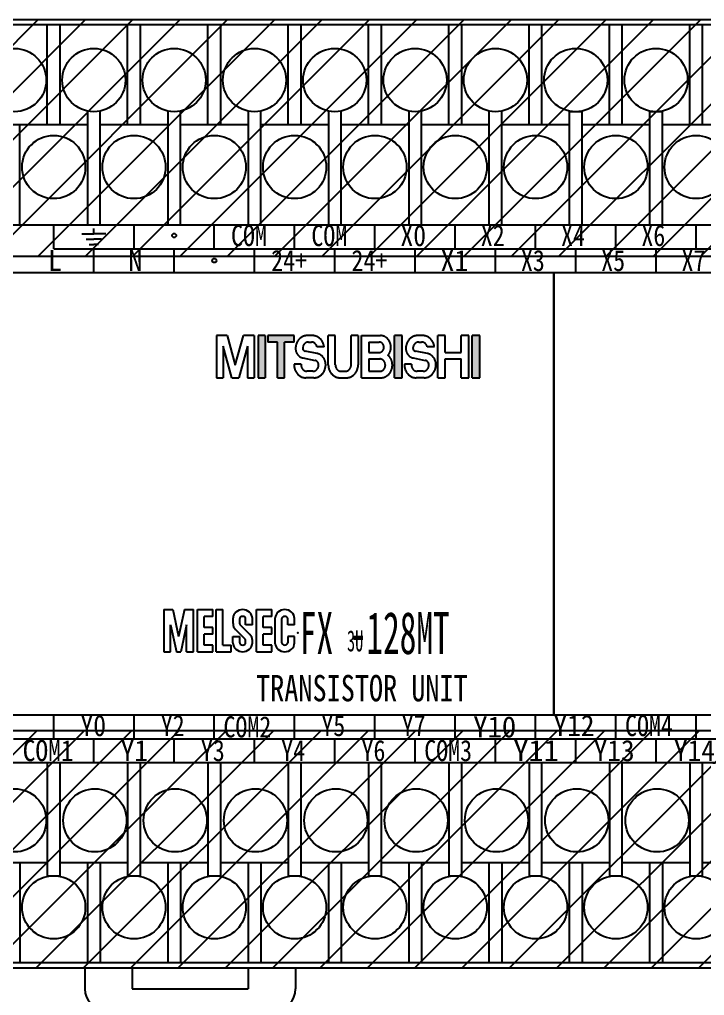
# Model space of a CAD drawing. Extents: x -21176 to 41123, y 80777 to 162275.
# Drawn here: x 40457.8 to 40509.8, y 81588.9 to 81663 of the extents above; entities that cross this region are included whole.
import ezdxf

# ---------------------------------------------------------------- set-up
doc = ezdxf.new("R2010")
doc.units = 0
doc.header["$MEASUREMENT"] = 0

# ---------------------------------------------------------------- blocks, each defined once
blk = doc.blocks.new('FX3U-128MT')
at = {"color": 7, "linetype": 'Continuous'}
for p, q in [((26.8, 21.147), (41.653, 36)), ((26.8, 24.739), (38.061, 36)), ((26.8, 28.331), (34.469, 36)), ((27.245, 18), (45.245, 36)), ((28.4, 36), (278.4, 36)), ((30, 36), (278.4, 36)), ((135.572, 35.602), (30.188, 35.602)), ((30.837, 18), (48.837, 36)), ((34.429, 18), (52.429, 36)), ((35.148, 28), (35.148, 35.6)), ((36.124, 28), (36.124, 35.6)), ((38.021, 18), (56.021, 36)), ((41.244, 28), (41.244, 35.6)), ((41.614, 18), (59.614, 36)), ((42.22, 28), (42.22, 35.6)), ((45.206, 18), (63.206, 36)), ((47.34, 28), (47.34, 35.6)), ((48.316, 28), (48.316, 35.6)), ((48.798, 18), (66.798, 36)), ((52.39, 18), (70.39, 36)), ((53.436, 28), (53.436, 35.6)), ((54.412, 28), (54.412, 35.6)), ((55.982, 18), (73.982, 36)), ((59.532, 28), (59.532, 35.6)), ((59.574, 18), (77.574, 36)), ((60.508, 28), (60.508, 35.6)), ((63.166, 18), (81.166, 36)), ((65.628, 28), (65.628, 35.6)), ((66.604, 28), (66.604, 35.6)), ((66.758, 18), (84.758, 36)), ((70.35, 18), (88.35, 36)), ((71.724, 28), (71.724, 35.6)), ((72.7, 28), (72.7, 35.6)), ((73.942, 18), (91.942, 36)), ((77.535, 18), (95.535, 36)), ((77.82, 28), (77.82, 35.6)), ((78.796, 28), (78.796, 35.6)), ((81.127, 18), (99.127, 36)), ((83.916, 28), (83.916, 35.6)), ((84.719, 18), (102.719, 36)), ((84.892, 28), (84.892, 35.6)), ((38.196, 29), (38.196, 20.4)), ((39.172, 20.4), (39.172, 29)), ((44.292, 29), (44.292, 20.4)), ((45.268, 20.4), (45.268, 29)), ((50.388, 29), (50.388, 20.4)), ((51.364, 20.4), (51.364, 29)), ((56.484, 29), (56.484, 20.4)), ((57.46, 20.4), (57.46, 29)), ((62.58, 29), (62.58, 20.4)), ((63.556, 20.4), (63.556, 29)), ((68.676, 29), (68.676, 20.4)), ((69.652, 20.4), (69.652, 29)), ((75.748, 29), (74.772, 29)), ((74.772, 29), (74.772, 20.4)), ((75.748, 20.4), (75.748, 29)), ((81.844, 29), (80.868, 29)), ((80.868, 29), (80.868, 20.4)), ((81.844, 20.4), (81.844, 29)), ((38.196, 28), (30.188, 28)), ((33.076, 20.4), (33.076, 28)), ((38.196, 28), (33.076, 28)), ((44.292, 28), (39.172, 28)), ((50.388, 28), (45.268, 28)), ((56.484, 28), (51.364, 28)), ((62.58, 28), (57.46, 28)), ((68.676, 28), (63.556, 28)), ((74.772, 28), (69.652, 28)), ((80.868, 28), (75.748, 28)), ((86.964, 28), (81.844, 28)), ((30, 20.4), (272, 20.4)), ((30.188, 20.402), (135.572, 20.402)), ((35.636, 18.602), (35.636, 20.402)), ((38.684, 19.732), (38.684, 20.132)), ((41.732, 18.602), (41.732, 20.402)), ((47.828, 18.602), (47.828, 20.402)), ((53.924, 18.602), (53.924, 20.402)), ((60.02, 18.602), (60.02, 20.402)), ((66.116, 18.602), (66.116, 20.402)), ((72.212, 18.602), (72.212, 20.402)), ((78.308, 18.602), (78.308, 20.402)), ((84.404, 18.602), (84.404, 20.402)), ((37.773, 19.732), (38.684, 19.732)), ((38.107, 19.332), (38.684, 19.332)), ((39.595, 19.732), (38.684, 19.732)), ((39.261, 19.332), (38.684, 19.332)), ((35.636, 18.602), (41.732, 18.602)), ((38.341, 18.932), (38.684, 18.932)), ((39.027, 18.932), (38.684, 18.932)), ((38.684, 16.802), (38.684, 18.602)), ((41.732, 18.602), (44.78, 18.602)), ((44.78, 18.602), (133.172, 18.602)), ((44.78, 16.802), (44.78, 18.602)), ((50.876, 16.802), (50.876, 18.602)), ((56.972, 16.802), (56.972, 18.602)), ((63.068, 16.802), (63.068, 18.602)), ((69.164, 16.802), (69.164, 18.602)), ((75.26, 16.802), (75.26, 18.602)), ((81.356, 16.802), (81.356, 18.602)), ((280, 18), (26.8, 18)), ((26.4, 16.8), (73.6, 16.8)), ((32.588, 16.802), (130.124, 16.802)), ((73.6, 16.8), (73.6, -16.8)), ((73.6, 16.8), (133.499, 16.8)), ((73.6, -16.8), (73.6, 16.8)), ((48, 12.007), (48, 8.8)), ((48.799, 12.007), (48, 12.007)), ((48, 12), (48, 8.8)), ((48.799, 12.007), (49.421, 9.762)), ((49.421, 9.762), (50.043, 12.007)), ((50.842, 12.007), (50.042, 12.007)), ((50.842, 12.007), (50.842, 8.8)), ((51.153, 12.007), (51.153, 8.8)), ((51.685, 12.007), (51.153, 12.007)), ((51.685, 12.007), (51.685, 8.8)), ((51.885, 12.007), (51.885, 11.513)), ((53.883, 12.007), (51.885, 12.007)), ((53.883, 11.513), (53.883, 12.007)), ((55.282, 12.007), (54.882, 12.007)), ((56.481, 9.787), (56.481, 12.007)), ((57.013, 12.007), (56.481, 12.007)), ((57.013, 9.787), (57.013, 12.007)), ((58.212, 9.787), (58.212, 12.007)), ((58.745, 12.007), (58.212, 12.007)), ((58.745, 12.007), (58.745, 9.787)), ((59.011, 12.007), (60.432, 12.007)), ((59.011, 8.8), (59.011, 12.007)), ((62.075, 12.007), (61.498, 12.007)), ((61.498, 8.8), (61.498, 12.007)), ((62.075, 8.8), (62.075, 12.007)), ((63.651, 12.007), (63.252, 12.007)), ((64.784, 8.8), (64.784, 12.007)), ((65.361, 12.007), (64.784, 12.007)), ((65.361, 10.724), (65.361, 12.007)), ((66.56, 10.724), (66.56, 12.007)), ((67.137, 12.007), (66.56, 12.007)), ((67.137, 8.8), (67.137, 12.007)), ((67.98, 12.007), (67.403, 12.007)), ((67.403, 8.8), (67.403, 12.007)), ((67.98, 8.8), (67.98, 12.007)), ((48.488, 11.205), (48.488, 8.8)), ((49.154, 8.8), (48.488, 11.205)), ((50.353, 11.205), (49.687, 8.8)), ((50.353, 11.205), (50.353, 8.8)), ((52.618, 11.513), (51.885, 11.513)), ((52.618, 8.8), (52.618, 11.513)), ((53.151, 8.8), (53.151, 11.513)), ((53.883, 11.513), (53.151, 11.513)), ((54.978, 11.513), (55.193, 11.513)), ((56.163, 11.143), (55.623, 11.143)), ((59.544, 11.513), (60.344, 11.513)), ((59.544, 11.513), (59.544, 10.724)), ((63.347, 11.513), (63.563, 11.513)), ((64.532, 11.143), (63.992, 11.143)), ((55.639, 10.644), (54.717, 10.824)), ((59.544, 10.724), (60.344, 10.724)), ((64.008, 10.644), (63.087, 10.824)), ((65.361, 10.724), (66.56, 10.724)), ((53.883, 9.836), (53.883, 9.787)), ((54.418, 9.836), (53.883, 9.836)), ((54.544, 10.307), (55.473, 10.125)), ((56.281, 9.794), (56.281, 9.787)), ((59.544, 10.231), (59.544, 9.293)), ((59.544, 10.231), (60.388, 10.231)), ((62.788, 9.836), (62.253, 9.836)), ((62.253, 9.836), (62.253, 9.787)), ((62.914, 10.307), (63.842, 10.125)), ((64.65, 9.794), (64.65, 9.787)), ((65.361, 8.8), (65.361, 10.231)), ((65.361, 10.231), (66.56, 10.231)), ((66.56, 8.8), (66.56, 10.231)), ((55.304, 9.293), (54.86, 9.293)), ((57.457, 9.293), (57.768, 9.293)), ((59.544, 9.293), (60.388, 9.293)), ((63.674, 9.293), (63.23, 9.293)), ((48, 8.8), (48.46, 8.8)), ((48, 8.8), (48.488, 8.8)), ((49.154, 8.8), (49.687, 8.8)), ((50.353, 8.8), (50.842, 8.8)), ((51.153, 8.8), (51.685, 8.8)), ((52.618, 8.8), (53.151, 8.8)), ((55.393, 8.8), (54.771, 8.8)), ((57.369, 8.8), (57.857, 8.8)), ((59.011, 8.8), (60.477, 8.8)), ((61.498, 8.8), (62.075, 8.8)), ((63.762, 8.8), (63.141, 8.8)), ((64.784, 8.8), (65.361, 8.8)), ((66.56, 8.8), (67.137, 8.8)), ((67.403, 8.8), (67.98, 8.8)), ((44, -8.8), (44, -12)), ((44, -8.802), (44.672, -8.802)), ((44.672, -8.802), (45.119, -10.849)), ((45.567, -8.802), (45.119, -10.849)), ((45.567, -8.802), (46.238, -8.802)), ((46.238, -12), (46.238, -8.802)), ((46.558, -12), (46.558, -8.802)), ((46.558, -8.802), (47.709, -8.802)), ((47.709, -9.314), (47.709, -8.802)), ((47.965, -12), (47.965, -8.802)), ((47.965, -8.802), (48.477, -8.802)), ((48.477, -11.488), (48.477, -8.802)), ((51.035, -12), (51.035, -8.802)), ((51.035, -8.802), (52.186, -8.802)), ((52.186, -9.314), (52.186, -8.802)), ((47.07, -10.145), (47.07, -9.314)), ((47.709, -9.314), (47.07, -9.314)), ((49.247, -9.861), (49.247, -9.413)), ((49.756, -9.869), (49.756, -9.478)), ((50.203, -9.954), (50.203, -9.478)), ((50.715, -9.954), (50.715, -9.478)), ((51.546, -10.145), (51.546, -9.314)), ((52.186, -9.314), (51.546, -9.314)), ((52.445, -11.389), (52.445, -9.413)), ((52.953, -11.324), (52.953, -9.478)), ((53.401, -9.954), (53.401, -9.478)), ((53.913, -9.954), (53.913, -9.478)), ((44.512, -9.954), (44.959, -12)), ((44.512, -12), (44.512, -9.954)), ((45.727, -9.954), (45.279, -12)), ((45.727, -12), (45.727, -9.954)), ((47.709, -10.145), (47.07, -10.145)), ((47.709, -10.657), (47.709, -10.145)), ((50.166, -11.044), (49.435, -10.313)), ((49.793, -9.959), (50.528, -10.694)), ((50.715, -9.954), (50.203, -9.954)), ((52.186, -10.145), (51.546, -10.145)), ((52.186, -10.657), (52.186, -10.145)), ((53.913, -9.954), (53.401, -9.954)), ((53.913, -9.954), (53.401, -9.954)), ((47.07, -11.488), (47.07, -10.657)), ((47.709, -10.657), (47.07, -10.657)), ((49.244, -11.324), (49.244, -10.849)), ((49.244, -10.849), (49.756, -10.849)), ((49.756, -11.324), (49.756, -10.849)), ((51.546, -11.488), (51.546, -10.657)), ((52.186, -10.657), (51.546, -10.657)), ((53.401, -10.849), (53.401, -11.324)), ((53.913, -10.849), (53.401, -10.849)), ((53.913, -11.324), (53.913, -10.849)), ((47.709, -11.488), (47.07, -11.488)), ((47.709, -12), (47.709, -11.488)), ((48.477, -11.488), (49.116, -11.488)), ((49.116, -12), (49.116, -11.488)), ((50.203, -11.324), (50.203, -11.135)), ((50.715, -11.324), (50.715, -11.146)), ((52.186, -11.488), (51.546, -11.488)), ((52.186, -12), (52.186, -11.488)), ((44, -12), (44.512, -12)), ((44.959, -12), (45.279, -12)), ((45.727, -12), (46.238, -12)), ((46.558, -12), (47.709, -12)), ((47.965, -12), (49.116, -12)), ((51.035, -12), (52.186, -12)), ((26.4, -16.8), (73.6, -16.8)), ((35.636, -18.6), (35.636, -16.8)), ((35.636, -16.8), (163.652, -16.8)), ((41.732, -18.6), (41.732, -16.8)), ((47.828, -18.6), (47.828, -16.8)), ((53.924, -18.6), (53.924, -16.8)), ((60.02, -18.6), (60.02, -16.8)), ((66.116, -18.6), (66.116, -16.8)), ((72.212, -18.6), (72.212, -16.8)), ((73.6, -16.8), (163.979, -16.8)), ((78.308, -18.6), (78.308, -16.8)), ((84.404, -18.6), (84.404, -16.8)), ((280, -18), (26.8, -18)), ((26.8, -32.735), (41.535, -18)), ((26.8, -29.143), (37.943, -18)), ((26.8, -25.55), (34.35, -18)), ((27.444, -35.683), (45.127, -18)), ((30.719, -36), (48.719, -18)), ((34.311, -36), (52.311, -18)), ((37.903, -36), (55.903, -18)), ((41.495, -36), (59.495, -18)), ((45.087, -36), (63.087, -18)), ((48.679, -36), (66.679, -18)), ((52.271, -36), (70.271, -18)), ((55.864, -36), (73.864, -18)), ((59.456, -36), (77.456, -18)), ((63.048, -36), (81.048, -18)), ((66.64, -36), (84.64, -18)), ((70.232, -36), (88.232, -18)), ((73.824, -36), (91.824, -18)), ((77.416, -36), (95.416, -18)), ((81.008, -36), (99.008, -18)), ((84.6, -36), (102.6, -18)), ((32.588, -18.6), (47.828, -18.6)), ((38.684, -20.4), (38.684, -18.6)), ((44.78, -20.4), (44.78, -18.6)), ((47.828, -18.6), (50.876, -18.6)), ((50.876, -18.6), (63.068, -18.6)), ((50.876, -20.4), (50.876, -18.6)), ((56.972, -20.4), (56.972, -18.6)), ((63.068, -18.6), (66.116, -18.6)), ((63.068, -20.4), (63.068, -18.6)), ((66.116, -18.6), (78.308, -18.6)), ((69.164, -20.4), (69.164, -18.6)), ((75.26, -20.4), (75.26, -18.6)), ((78.308, -18.6), (81.356, -18.6)), ((81.356, -18.6), (93.548, -18.6)), ((81.356, -20.4), (81.356, -18.6)), ((30, -20.4), (272, -20.4)), ((30.188, -20.4), (166.052, -20.4)), ((35.148, -20.4), (35.148, -29)), ((36.124, -29), (36.124, -20.4)), ((41.244, -20.4), (41.244, -29)), ((42.22, -29), (42.22, -20.4)), ((47.34, -20.4), (47.34, -29)), ((48.316, -29), (48.316, -20.4)), ((53.436, -20.4), (53.436, -29)), ((54.412, -29), (54.412, -20.4)), ((59.532, -20.4), (59.532, -29)), ((60.508, -29), (60.508, -20.4)), ((65.628, -20.4), (65.628, -29)), ((66.604, -29), (66.604, -20.4)), ((71.724, -20.4), (71.724, -29)), ((72.7, -29), (72.7, -20.4)), ((77.82, -20.4), (77.82, -29)), ((78.796, -29), (78.796, -20.4)), ((83.916, -20.4), (83.916, -29)), ((84.892, -29), (84.892, -20.4)), ((30.188, -28), (35.148, -28)), ((33.076, -28), (33.076, -35.6)), ((36.124, -28), (41.244, -28)), ((38.196, -28), (38.196, -35.6)), ((39.172, -28), (39.172, -35.6)), ((42.22, -28), (47.34, -28)), ((44.292, -28), (44.292, -35.6)), ((45.268, -28), (45.268, -35.6)), ((48.316, -28), (53.436, -28)), ((50.388, -28), (50.388, -35.6)), ((51.364, -28), (51.364, -35.6)), ((54.412, -28), (59.532, -28)), ((56.484, -28), (56.484, -35.6)), ((57.46, -28), (57.46, -35.6)), ((60.508, -28), (65.628, -28)), ((62.58, -28), (62.58, -35.6)), ((63.556, -28), (63.556, -35.6)), ((66.604, -28), (71.724, -28)), ((68.676, -28), (68.676, -35.6)), ((69.652, -28), (69.652, -35.6)), ((72.7, -28), (77.82, -28)), ((74.772, -28), (74.772, -35.6)), ((75.748, -28), (75.748, -35.6)), ((78.796, -28), (83.916, -28)), ((80.868, -28), (80.868, -35.6)), ((81.844, -28), (81.844, -35.6)), ((84.892, -28), (90.012, -28)), ((35.148, -29), (36.124, -29)), ((41.244, -29), (42.22, -29)), ((47.34, -29), (48.316, -29)), ((53.436, -29), (54.412, -29)), ((59.532, -29), (60.508, -29)), ((65.628, -29), (66.604, -29)), ((71.724, -29), (72.7, -29)), ((77.82, -29), (78.796, -29)), ((83.916, -29), (84.892, -29)), ((28.4, -36), (278.4, -36)), ((30, -36), (272, -36)), ((30.188, -35.6), (166.052, -35.6)), ((38, -36), (38, -37.6)), ((41.6, -36), (41.6, -37.6)), ((50.4, -36), (50.4, -37.6)), ((54, -36), (54, -37.6)), ((41.6, -37.6), (50.4, -37.6))]:
    blk.add_line(p, q, dxfattribs=at)
for centre, radius in [((32.668, 31.4), 2.4), ((38.684, 31.4), 2.4), ((44.78, 31.4), 2.4), ((50.876, 31.4), 2.4), ((56.972, 31.4), 2.4), ((63.068, 31.4), 2.4), ((69.164, 31.4), 2.4), ((75.26, 31.4), 2.4), ((81.356, 31.4), 2.4), ((35.636, 24.8), 2.4), ((41.732, 24.8), 2.4), ((47.828, 24.8), 2.4), ((53.924, 24.8), 2.4), ((60.02, 24.8), 2.4), ((66.116, 24.8), 2.4), ((72.212, 24.8), 2.4), ((78.308, 24.8), 2.4), ((84.404, 24.8), 2.4), ((44.78, 19.602), 0.16), ((47.828, 17.702), 0.16), ((32.668, -24.8), 2.4), ((38.764, -24.8), 2.4), ((44.86, -24.8), 2.4), ((50.956, -24.8), 2.4), ((57.052, -24.8), 2.4), ((63.148, -24.8), 2.4), ((69.244, -24.8), 2.4), ((75.34, -24.8), 2.4), ((81.436, -24.8), 2.4), ((35.636, -31.4), 2.4), ((41.732, -31.4), 2.4), ((47.828, -31.4), 2.4), ((53.924, -31.4), 2.4), ((60.02, -31.4), 2.4), ((66.116, -31.4), 2.4), ((72.212, -31.4), 2.4), ((78.308, -31.4), 2.4), ((84.404, -31.4), 2.4)]:
    blk.add_circle(centre, radius, dxfattribs=at)
for centre, radius, start, end in [((54.934, 11.104), 0.915, 120.72138, 126.31206), ((54.925, 11.109), 0.907, 114.82157, 120.41225), ((54.916, 11.113), 0.9, 108.82124, 114.41192), ((54.907, 11.115), 0.894, 102.73306, 108.32374), ((54.898, 11.117), 0.89, 96.58, 102.17068), ((54.888, 11.118), 0.888, 90.38508, 95.97576), ((55.277, 11.119), 0.888, 84.53507, 89.71302), ((55.268, 11.118), 0.89, 78.79393, 83.97187), ((55.26, 11.116), 0.893, 73.08583, 78.26378), ((55.251, 11.114), 0.898, 67.42569, 72.60363), ((55.243, 11.111), 0.904, 61.83794, 67.01588), ((55.235, 11.107), 0.911, 56.3333, 61.51125), ((55.227, 11.102), 0.919, 50.91801, 56.09596), ((60.428, 11.207), 0.799, 84.06323, 89.68827), ((60.419, 11.206), 0.801, 77.82867, 83.4537), ((60.411, 11.205), 0.805, 71.63494, 77.25998), ((60.402, 11.202), 0.81, 65.5079, 71.13294), ((60.394, 11.199), 0.816, 59.46426, 65.08929), ((60.387, 11.195), 0.824, 53.52376, 59.1488), ((60.379, 11.19), 0.832, 47.69842, 53.32345), ((63.303, 11.104), 0.915, 120.72138, 126.31206), ((63.295, 11.109), 0.907, 114.82157, 120.41225), ((63.286, 11.113), 0.9, 108.82124, 114.41192), ((63.277, 11.115), 0.894, 102.73306, 108.32374), ((63.267, 11.117), 0.89, 96.58, 102.17068), ((63.258, 11.118), 0.888, 90.38508, 95.97576), ((63.647, 11.119), 0.888, 84.53439, 89.71227), ((63.638, 11.118), 0.89, 78.79325, 83.97114), ((63.629, 11.116), 0.893, 73.08449, 78.26237), ((63.621, 11.114), 0.898, 67.42572, 72.6036), ((63.612, 11.111), 0.904, 61.83734, 67.01522), ((63.604, 11.107), 0.911, 56.33274, 61.51062), ((63.597, 11.102), 0.919, 50.91394, 56.09183), ((54.981, 11.025), 0.986, 174.19006, 179.78074), ((54.98, 11.034), 0.985, 169.1537, 174.74438), ((54.978, 11.044), 0.981, 164.07913, 169.66981), ((54.975, 11.053), 0.976, 158.96691, 164.55759), ((54.971, 11.062), 0.969, 153.79115, 159.38183), ((54.967, 11.07), 0.962, 148.53871, 154.1294), ((54.962, 11.078), 0.953, 143.18668, 148.77736), ((54.956, 11.086), 0.944, 137.74424, 143.33492), ((54.949, 11.093), 0.934, 132.1842, 137.77488), ((54.942, 11.099), 0.924, 126.51101, 132.10169), ((55.026, 11.03), 0.492, 167.08899, 172.51624), ((55.025, 11.034), 0.489, 162.15172, 167.57897), ((55.023, 11.039), 0.487, 157.15412, 162.58137), ((55.021, 11.043), 0.483, 152.10085, 157.5281), ((55.019, 11.047), 0.479, 146.96486, 152.39212), ((55.016, 11.051), 0.475, 141.75388, 147.18113), ((55.013, 11.054), 0.47, 136.41827, 141.84552), ((55.01, 11.057), 0.466, 130.99611, 136.42337), ((55.006, 11.06), 0.461, 125.4492, 130.87645), ((55.002, 11.063), 0.457, 119.81254, 125.2398), ((54.998, 11.065), 0.453, 114.06059, 119.48784), ((54.994, 11.067), 0.45, 108.2142, 113.64146), ((54.989, 11.068), 0.447, 102.30024, 107.72749), ((54.985, 11.069), 0.445, 96.31731, 101.74457), ((54.98, 11.069), 0.444, 90.30117, 95.72842), ((55.191, 11.069), 0.444, 85.01386, 89.73809), ((55.187, 11.069), 0.445, 79.77321, 84.49743), ((55.183, 11.068), 0.446, 74.55898, 79.2832), ((55.179, 11.067), 0.448, 69.38001, 74.10423), ((55.175, 11.066), 0.451, 64.25871, 68.98293), ((55.171, 11.064), 0.454, 59.20147, 63.92569), ((55.168, 11.062), 0.457, 54.21714, 58.94136), ((55.164, 11.06), 0.461, 49.30763, 54.03185), ((55.161, 11.058), 0.465, 44.4934, 49.21762), ((55.158, 11.055), 0.469, 39.73918, 44.4634), ((55.155, 11.052), 0.473, 35.08559, 39.80981), ((55.153, 11.049), 0.477, 30.49802, 35.22224), ((55.151, 11.045), 0.481, 26.00238, 30.7266), ((55.149, 11.042), 0.484, 21.54236, 26.26658), ((55.147, 11.038), 0.487, 17.15298, 21.8772), ((55.146, 11.034), 0.489, 12.81192, 17.53614), ((55.22, 11.097), 0.928, 45.59906, 50.777), ((55.213, 11.091), 0.937, 40.38364, 45.56159), ((55.207, 11.084), 0.946, 35.26213, 40.44008), ((55.202, 11.077), 0.954, 30.23849, 35.41643), ((55.197, 11.07), 0.962, 25.29634, 30.47429), ((55.193, 11.062), 0.969, 20.43825, 25.6162), ((55.189, 11.054), 0.976, 15.63402, 20.81196), ((55.187, 11.045), 0.98, 10.89911, 16.07706), ((55.185, 11.037), 0.984, 6.19796, 11.3759), ((60.341, 11.158), 0.355, 83.93062, 89.54765), ((60.337, 11.158), 0.356, 77.70542, 83.32245), ((60.333, 11.157), 0.358, 71.52973, 77.14676), ((60.329, 11.156), 0.36, 65.41871, 71.03574), ((60.326, 11.154), 0.363, 59.39935, 65.01638), ((60.323, 11.152), 0.366, 53.47531, 59.09234), ((60.319, 11.15), 0.37, 47.6719, 53.28893), ((60.316, 11.147), 0.374, 41.97366, 47.59069), ((60.314, 11.145), 0.378, 36.40957, 42.02661), ((60.311, 11.142), 0.382, 30.93936, 36.55639), ((60.309, 11.138), 0.385, 25.5845, 31.20154), ((60.308, 11.135), 0.388, 20.30857, 25.9256), ((60.306, 11.131), 0.391, 15.12807, 20.7451), ((60.305, 11.128), 0.393, 9.98486, 15.60189), ((60.304, 11.124), 0.394, 4.88734, 10.50437), ((60.304, 11.12), 0.395, 359.84444, 5.46147), ((60.304, 11.117), 0.395, 354.59743, 0.21828), ((60.373, 11.184), 0.84, 41.98953, 47.61456), ((60.367, 11.178), 0.849, 36.39131, 42.01634), ((60.361, 11.172), 0.858, 30.9089, 36.53393), ((60.356, 11.164), 0.865, 25.53046, 31.15549), ((60.352, 11.157), 0.872, 20.249, 25.87404), ((60.349, 11.149), 0.878, 15.03557, 20.6606), ((60.346, 11.14), 0.883, 9.89343, 15.51846), ((60.345, 11.132), 0.886, 4.79275, 10.41778), ((60.344, 11.123), 0.888, 359.71354, 5.33858), ((60.344, 11.118), 0.888, 357.36302, 0.0476), ((63.35, 11.025), 0.986, 174.196, 179.78668), ((63.349, 11.034), 0.985, 169.14779, 174.73847), ((63.347, 11.044), 0.981, 164.08496, 169.67564), ((63.345, 11.053), 0.976, 158.96691, 164.55759), ((63.341, 11.062), 0.969, 153.78559, 159.37627), ((63.337, 11.07), 0.962, 148.53871, 154.1294), ((63.331, 11.078), 0.953, 143.19179, 148.78247), ((63.325, 11.086), 0.944, 137.73944, 143.33012), ((63.319, 11.093), 0.934, 132.1842, 137.77488), ((63.311, 11.099), 0.924, 126.51101, 132.10169), ((63.396, 11.03), 0.492, 167.08899, 172.51624), ((63.394, 11.034), 0.489, 162.15172, 167.57897), ((63.393, 11.039), 0.487, 157.15412, 162.58137), ((63.391, 11.043), 0.483, 152.10085, 157.5281), ((63.389, 11.047), 0.479, 146.96486, 152.39212), ((63.386, 11.051), 0.475, 141.74351, 147.17076), ((63.383, 11.054), 0.47, 136.428, 141.85525), ((63.379, 11.057), 0.466, 130.98713, 136.41439), ((63.376, 11.06), 0.461, 125.45731, 130.88457), ((63.372, 11.063), 0.457, 119.81254, 125.2398), ((63.368, 11.065), 0.453, 114.06059, 119.48784), ((63.363, 11.067), 0.45, 108.2142, 113.64146), ((63.359, 11.068), 0.447, 102.29673, 107.72398), ((63.354, 11.069), 0.445, 96.31731, 101.74457), ((63.35, 11.069), 0.444, 90.30188, 95.72914), ((63.561, 11.069), 0.444, 85.01315, 89.73737), ((63.556, 11.069), 0.445, 79.77321, 84.49743), ((63.552, 11.068), 0.446, 74.55898, 79.2832), ((63.549, 11.067), 0.448, 69.38487, 74.10909), ((63.545, 11.066), 0.451, 64.25871, 68.98293), ((63.541, 11.064), 0.454, 59.20147, 63.92569), ((63.537, 11.062), 0.457, 54.21714, 58.94136), ((63.534, 11.06), 0.461, 49.30763, 54.03185), ((63.531, 11.058), 0.465, 44.48318, 49.20741), ((63.528, 11.055), 0.469, 39.75017, 44.47439), ((63.525, 11.052), 0.473, 35.07393, 39.79815), ((63.523, 11.049), 0.477, 30.51026, 35.23448), ((63.52, 11.045), 0.481, 25.98966, 30.71388), ((63.518, 11.042), 0.484, 21.54236, 26.26658), ((63.517, 11.038), 0.487, 17.15298, 21.8772), ((63.515, 11.034), 0.489, 12.82563, 17.54985), ((63.59, 11.097), 0.928, 45.60365, 50.78153), ((63.583, 11.091), 0.937, 40.37918, 45.55706), ((63.577, 11.084), 0.946, 35.26216, 40.44005), ((63.571, 11.077), 0.954, 30.23888, 35.41676), ((63.566, 11.07), 0.962, 25.29637, 30.47425), ((63.562, 11.062), 0.969, 20.43252, 25.6104), ((63.559, 11.054), 0.976, 15.64043, 20.81831), ((63.556, 11.045), 0.98, 10.8993, 16.07718), ((63.554, 11.037), 0.984, 6.19172, 11.3696), ((54.734, 11.032), 0.74, 180.25431, 185.21924), ((54.733, 11.025), 0.739, 184.7183, 189.68323), ((54.732, 11.019), 0.736, 189.22959, 194.19452), ((54.73, 11.013), 0.733, 193.74545, 198.71037), ((54.728, 11.007), 0.729, 198.33462, 203.29955), ((54.725, 11.001), 0.724, 202.96125, 207.92618), ((54.722, 10.996), 0.719, 207.65656, 212.62149), ((54.718, 10.99), 0.713, 212.43082, 217.39575), ((54.714, 10.986), 0.707, 217.29135, 222.25628), ((54.71, 10.981), 0.7, 222.22837, 227.19329), ((54.705, 10.977), 0.694, 227.26411, 232.22904), ((54.7, 10.973), 0.688, 232.39319, 237.35811), ((54.694, 10.97), 0.682, 237.60792, 242.57285), ((55.027, 11.025), 0.493, 171.98735, 177.4146), ((54.78, 11.064), 0.246, 183.78072, 188.50164), ((54.78, 11.062), 0.246, 188.06192, 192.78284), ((54.779, 11.06), 0.245, 192.35706, 197.07797), ((54.778, 11.058), 0.243, 196.67726, 201.39817), ((54.778, 11.056), 0.242, 201.08309, 205.80401), ((54.777, 11.054), 0.24, 205.53155, 210.25246), ((54.775, 11.053), 0.239, 210.0499, 214.77081), ((54.774, 11.051), 0.237, 214.62001, 219.34093), ((54.773, 11.05), 0.235, 219.29278, 224.0137), ((54.771, 11.048), 0.232, 224.01505, 228.73597), ((54.77, 11.047), 0.231, 228.85249, 233.57341), ((54.768, 11.046), 0.229, 233.74945, 238.47037), ((54.766, 11.045), 0.227, 238.74278, 243.46369), ((54.764, 11.044), 0.225, 243.80021, 248.52113), ((54.762, 11.044), 0.224, 248.92382, 253.64474), ((54.76, 11.043), 0.223, 254.09347, 258.81438), ((55.485, 9.878), 0.781, 73.62163, 78.61918), ((55.477, 9.876), 0.785, 68.15985, 73.1574), ((55.47, 9.873), 0.79, 62.75529, 67.75284), ((55.464, 9.87), 0.796, 57.43103, 62.42858), ((55.457, 9.866), 0.803, 52.18612, 57.18367), ((55.451, 9.862), 0.81, 47.03846, 52.036), ((55.445, 9.857), 0.818, 41.97738, 46.97493), ((55.44, 9.852), 0.825, 37.0081, 42.00565), ((60.341, 11.079), 0.355, 270.38455, 276.0054), ((60.337, 11.08), 0.356, 276.61521, 282.23606), ((60.333, 11.081), 0.358, 282.80005, 288.42091), ((60.33, 11.082), 0.36, 288.91716, 294.53801), ((60.326, 11.083), 0.363, 294.95284, 300.57369), ((60.323, 11.085), 0.366, 300.87345, 306.4943), ((60.32, 11.087), 0.37, 306.70307, 312.32392), ((60.317, 11.09), 0.374, 312.38742, 318.00827), ((60.314, 11.092), 0.378, 317.98837, 323.60922), ((60.312, 11.096), 0.381, 323.45021, 329.07106), ((60.309, 11.099), 0.385, 328.82074, 334.44159), ((60.308, 11.102), 0.388, 334.0964, 339.71725), ((60.306, 11.106), 0.391, 339.30537, 344.92622), ((60.305, 11.11), 0.393, 344.43281, 350.05366), ((60.304, 11.113), 0.394, 349.54279, 355.16364), ((60.365, 11.061), 0.851, 319.95839, 322.64297), ((60.415, 9.836), 0.907, 45.18182, 48.39461), ((60.362, 11.064), 0.855, 322.58279, 325.26737), ((60.411, 9.832), 0.912, 41.94466, 45.15745), ((60.36, 11.067), 0.859, 325.18017, 327.86475), ((60.358, 11.071), 0.863, 327.74502, 330.4296), ((60.407, 9.828), 0.918, 38.75382, 41.9666), ((60.355, 11.074), 0.866, 330.30464, 332.98922), ((60.404, 9.825), 0.923, 35.58616, 38.79895), ((60.353, 11.078), 0.869, 332.8406, 335.52518), ((60.352, 11.082), 0.873, 335.33401, 338.01859), ((60.35, 11.086), 0.876, 337.84029, 340.52487), ((60.348, 11.089), 0.878, 340.31566, 343.00024), ((60.347, 11.094), 0.881, 342.76533, 345.44992), ((60.346, 11.098), 0.883, 345.22286, 347.90744), ((60.345, 11.101), 0.885, 347.66827, 350.35285), ((60.344, 11.106), 0.886, 350.09541, 352.77999), ((60.344, 11.11), 0.887, 352.52429, 355.20887), ((60.344, 11.114), 0.888, 354.93537, 357.61995), ((63.104, 11.032), 0.74, 180.28362, 185.24618), ((63.103, 11.026), 0.739, 184.74941, 189.71196), ((63.102, 11.02), 0.737, 189.25366, 194.21622), ((63.1, 11.013), 0.733, 193.77918, 198.74174), ((63.098, 11.007), 0.729, 198.3517, 203.31426), ((63.095, 11.002), 0.725, 202.97893, 207.94148), ((63.092, 10.996), 0.719, 207.6731, 212.63565), ((63.088, 10.991), 0.713, 212.43838, 217.40094), ((63.084, 10.986), 0.707, 217.28954, 222.25209), ((63.08, 10.981), 0.701, 222.23088, 227.19343), ((63.075, 10.977), 0.694, 227.25623, 232.21878), ((63.07, 10.974), 0.688, 232.37623, 237.33878), ((63.064, 10.97), 0.682, 237.58683, 242.54938), ((63.396, 11.025), 0.493, 171.98735, 177.4146), ((63.15, 11.064), 0.246, 183.78114, 188.50182), ((63.149, 11.062), 0.246, 188.06255, 192.78323), ((63.149, 11.06), 0.245, 192.3304, 197.05108), ((63.148, 11.058), 0.243, 196.70439, 201.42507), ((63.147, 11.056), 0.242, 201.0855, 205.80618), ((63.146, 11.054), 0.24, 205.53166, 210.25234), ((63.145, 11.053), 0.238, 210.02695, 214.74763), ((63.144, 11.051), 0.237, 214.62013, 219.34081), ((63.142, 11.05), 0.235, 219.2929, 224.01358), ((63.141, 11.048), 0.232, 224.01517, 228.73585), ((63.139, 11.047), 0.231, 228.85261, 233.57329), ((63.137, 11.046), 0.229, 233.74957, 238.47025), ((63.136, 11.045), 0.227, 238.74021, 243.46089), ((63.134, 11.044), 0.225, 243.80033, 248.52101), ((63.132, 11.044), 0.224, 248.921, 253.64168), ((63.13, 11.043), 0.223, 254.09055, 258.81123), ((63.855, 9.878), 0.781, 73.65285, 78.65229), ((63.847, 9.876), 0.785, 68.18418, 73.18362), ((63.84, 9.873), 0.79, 62.77988, 67.77932), ((63.834, 9.87), 0.796, 57.44906, 62.4485), ((63.827, 9.866), 0.803, 52.20064, 57.20008), ((63.821, 9.862), 0.81, 47.04462, 52.04406), ((63.815, 9.857), 0.818, 41.97531, 46.97475), ((63.81, 9.852), 0.825, 37.01026, 42.0097), ((54.87, 9.783), 0.987, 179.77879, 185.3995), ((54.869, 9.773), 0.985, 184.84827, 190.46898), ((54.688, 10.967), 0.677, 242.90366, 247.86859), ((54.909, 9.789), 0.493, 174.54817, 180.53103), ((54.909, 9.784), 0.493, 179.92606, 185.90892), ((54.909, 9.779), 0.492, 185.3256, 191.30847), ((54.908, 9.774), 0.49, 190.76012, 196.74298), ((54.682, 10.965), 0.673, 248.27666, 253.24158), ((54.906, 9.769), 0.487, 196.2531, 202.23596), ((54.676, 10.964), 0.67, 253.70792, 258.67285), ((55.406, 9.797), 0.335, 73.65633, 78.53814), ((55.403, 9.796), 0.337, 68.3275, 73.20931), ((55.4, 9.795), 0.339, 63.05254, 67.93435), ((55.398, 9.793), 0.341, 57.85747, 62.73928), ((55.395, 9.792), 0.344, 52.7256, 57.60742), ((55.392, 9.79), 0.347, 47.68702, 52.56884), ((55.39, 9.788), 0.35, 42.7519, 47.63371), ((55.388, 9.786), 0.353, 37.88498, 42.76679), ((55.386, 9.783), 0.357, 33.1187, 38.00052), ((55.384, 9.781), 0.359, 28.41372, 33.29553), ((55.382, 9.778), 0.362, 23.80432, 28.68613), ((55.258, 9.769), 0.487, 338.2677, 343.79631), ((55.381, 9.775), 0.364, 19.24124, 24.12305), ((55.38, 9.772), 0.366, 14.73739, 19.6192), ((55.256, 9.774), 0.49, 343.3541, 348.8827), ((55.379, 9.769), 0.368, 10.29087, 15.17268), ((55.255, 9.778), 0.492, 348.36231, 353.89091), ((55.378, 9.766), 0.369, 5.85924, 10.74106), ((55.255, 9.783), 0.493, 353.35359, 358.88219), ((55.378, 9.763), 0.37, 1.4541, 6.33592), ((55.435, 9.846), 0.833, 32.13294, 37.13049), ((55.431, 9.84), 0.84, 27.3362, 32.33374), ((55.427, 9.833), 0.846, 22.61254, 27.61009), ((55.424, 9.826), 0.851, 17.9608, 22.95835), ((55.421, 9.819), 0.856, 13.36206, 18.35961), ((55.42, 9.812), 0.86, 8.80396, 13.80151), ((55.295, 9.773), 0.985, 349.53115, 355.15191), ((55.418, 9.804), 0.862, 4.28606, 9.2836), ((55.294, 9.783), 0.987, 354.6005, 0.22127), ((55.418, 9.797), 0.863, 359.77784, 4.77539), ((57.467, 9.782), 0.986, 179.72145, 185.34645), ((57.466, 9.772), 0.985, 184.78755, 190.41255), ((57.507, 9.784), 0.493, 179.72142, 185.34642), ((57.506, 9.779), 0.492, 184.78732, 190.41232), ((57.505, 9.775), 0.491, 189.89471, 195.51971), ((57.504, 9.77), 0.488, 195.03792, 200.66292), ((57.722, 9.77), 0.488, 339.33708, 344.96208), ((57.72, 9.775), 0.491, 344.49191, 350.11691), ((57.719, 9.78), 0.492, 349.57593, 355.20093), ((57.719, 9.784), 0.493, 354.65358, 0.27858), ((57.759, 9.773), 0.985, 349.53115, 355.15191), ((57.759, 9.783), 0.987, 354.6005, 0.22127), ((60.386, 9.809), 0.422, 84.06383, 89.68889), ((60.381, 9.808), 0.423, 77.83, 83.45507), ((60.377, 9.807), 0.425, 71.63392, 77.25898), ((60.372, 9.806), 0.427, 65.51034, 71.13541), ((60.368, 9.804), 0.431, 59.46459, 65.08966), ((60.364, 9.802), 0.435, 53.52162, 59.14668), ((60.36, 9.8), 0.439, 47.69895, 53.32401), ((60.356, 9.797), 0.444, 41.98456, 47.60963), ((60.353, 9.793), 0.448, 36.39337, 42.01843), ((60.35, 9.79), 0.453, 30.91116, 36.53623), ((60.348, 9.786), 0.457, 25.53004, 31.1551), ((60.346, 9.782), 0.46, 20.24721, 25.87227), ((60.344, 9.778), 0.464, 15.04258, 20.66765), ((60.343, 9.773), 0.466, 9.89428, 15.51935), ((60.343, 9.751), 0.466, 344.48093, 350.10599), ((60.342, 9.769), 0.468, 4.78673, 10.41179), ((60.342, 9.755), 0.468, 349.58804, 355.21311), ((60.341, 9.764), 0.469, 359.71767, 5.34273), ((60.341, 9.76), 0.469, 354.65727, 0.28233), ((60.4, 9.82), 0.928, 32.47085, 35.68364), ((60.397, 9.816), 0.933, 29.37333, 32.58612), ((60.394, 9.811), 0.938, 26.32163, 29.53442), ((60.391, 9.807), 0.942, 23.29704, 26.50983), ((60.389, 9.802), 0.946, 20.29085, 23.50364), ((60.387, 9.797), 0.95, 17.32034, 20.53313), ((60.385, 9.792), 0.953, 14.36639, 17.57917), ((60.384, 9.787), 0.956, 11.42691, 14.6397), ((60.382, 9.781), 0.958, 8.51134, 11.72413), ((60.382, 9.748), 0.96, 349.56188, 355.18483), ((60.382, 9.776), 0.96, 5.59691, 8.8097), ((60.381, 9.77), 0.961, 2.71355, 5.92634), ((60.381, 9.758), 0.962, 354.62512, 0.24807), ((60.381, 9.765), 0.962, 359.80669, 3.01948), ((63.239, 9.781), 0.986, 179.65837, 185.2876), ((63.238, 9.771), 0.985, 184.73296, 190.36219), ((63.058, 10.968), 0.677, 242.8731, 247.83566), ((63.279, 9.789), 0.493, 174.54817, 180.53103), ((63.279, 9.784), 0.493, 179.93717, 185.92004), ((63.278, 9.779), 0.492, 185.3256, 191.30847), ((63.277, 9.774), 0.49, 190.76012, 196.74298), ((63.052, 10.966), 0.673, 248.2463, 253.20886), ((63.275, 9.769), 0.487, 196.2531, 202.23596), ((63.046, 10.964), 0.67, 253.66941, 258.63196), ((63.777, 9.797), 0.335, 73.7657, 78.65434), ((63.774, 9.796), 0.337, 68.42388, 73.31252), ((63.771, 9.795), 0.339, 63.12618, 68.01482), ((63.768, 9.794), 0.341, 57.91122, 62.79986), ((63.765, 9.792), 0.344, 52.77811, 57.66676), ((63.762, 9.791), 0.347, 47.71588, 52.60452), ((63.76, 9.788), 0.35, 42.75793, 47.64657), ((63.758, 9.786), 0.353, 37.88376, 42.7724), ((63.756, 9.784), 0.356, 33.09555, 37.98419), ((63.754, 9.781), 0.359, 28.37217, 33.26082), ((63.752, 9.779), 0.362, 23.76045, 28.64909), ((63.628, 9.769), 0.487, 338.27923, 343.80783), ((63.751, 9.776), 0.364, 19.16324, 24.05189), ((63.75, 9.773), 0.366, 14.6789, 19.56754), ((63.626, 9.774), 0.49, 343.34233, 348.87093), ((63.749, 9.77), 0.368, 10.18191, 15.07056), ((63.625, 9.778), 0.492, 348.37424, 353.90284), ((63.748, 9.767), 0.369, 5.77251, 10.66115), ((63.624, 9.783), 0.493, 353.35359, 358.88219), ((63.748, 9.764), 0.37, 1.35465, 6.24329), ((63.805, 9.846), 0.832, 32.12661, 37.12606), ((63.801, 9.84), 0.839, 27.32262, 32.32206), ((63.797, 9.833), 0.846, 22.5983, 27.59774), ((63.794, 9.827), 0.851, 17.94642, 22.94586), ((63.791, 9.82), 0.856, 13.34132, 18.34076), ((63.789, 9.812), 0.86, 8.78398, 13.78343), ((63.665, 9.772), 0.985, 349.58745, 355.21245), ((63.788, 9.805), 0.862, 4.25232, 9.25176), ((63.664, 9.782), 0.986, 354.65355, 0.27855), ((63.787, 9.797), 0.863, 359.75324, 4.75268), ((54.867, 9.764), 0.981, 189.94641, 195.56712), ((54.864, 9.754), 0.976, 195.07992, 200.70063), ((54.861, 9.746), 0.97, 200.28247, 205.90317), ((54.856, 9.737), 0.962, 205.55581, 211.17651), ((54.851, 9.729), 0.953, 210.93139, 216.55209), ((54.845, 9.721), 0.944, 216.39966, 222.02037), ((54.838, 9.714), 0.934, 221.98093, 227.60164), ((54.831, 9.708), 0.925, 227.68273, 233.30344), ((54.823, 9.703), 0.916, 233.4994, 239.12011), ((54.814, 9.698), 0.907, 239.4276, 245.0483), ((54.904, 9.764), 0.483, 201.81337, 207.79623), ((54.901, 9.76), 0.479, 207.46772, 213.45059), ((54.898, 9.756), 0.474, 213.2298, 219.21266), ((54.895, 9.752), 0.469, 219.12881, 225.11168), ((54.891, 9.748), 0.464, 225.14093, 231.1238), ((54.887, 9.745), 0.459, 231.28768, 237.27054), ((54.882, 9.743), 0.455, 237.57345, 243.55632), ((54.878, 9.741), 0.451, 243.97186, 249.95473), ((54.873, 9.739), 0.448, 250.47733, 256.4602), ((54.868, 9.738), 0.445, 257.05408, 263.03695), ((54.863, 9.737), 0.444, 263.68449, 269.66736), ((55.302, 9.737), 0.444, 270.30648, 275.83508), ((55.297, 9.738), 0.445, 276.4343, 281.9629), ((55.292, 9.739), 0.447, 282.528, 288.05661), ((55.288, 9.74), 0.45, 288.55022, 294.07882), ((55.283, 9.742), 0.453, 294.49127, 300.01988), ((55.279, 9.744), 0.457, 300.34837, 305.87697), ((55.275, 9.747), 0.462, 306.07939, 311.60799), ((55.271, 9.75), 0.466, 311.7123, 317.2409), ((55.268, 9.753), 0.471, 317.21621, 322.74482), ((55.265, 9.757), 0.476, 322.63738, 328.16599), ((55.262, 9.761), 0.48, 327.92331, 333.45191), ((55.26, 9.765), 0.484, 333.15033, 338.67893), ((55.35, 9.698), 0.907, 294.95166, 300.57243), ((55.341, 9.703), 0.916, 300.87986, 306.50063), ((55.333, 9.708), 0.925, 306.69604, 312.31681), ((55.326, 9.714), 0.934, 312.39389, 318.01466), ((55.319, 9.721), 0.944, 317.9796, 323.60037), ((55.313, 9.729), 0.953, 323.45297, 329.07374), ((55.308, 9.737), 0.962, 328.8184, 334.43917), ((55.303, 9.746), 0.97, 334.09703, 339.7178), ((55.3, 9.754), 0.976, 339.29953, 344.9203), ((55.297, 9.764), 0.981, 344.43285, 350.05362), ((57.464, 9.763), 0.981, 189.89483, 195.51983), ((57.461, 9.753), 0.976, 195.0381, 200.6631), ((57.458, 9.745), 0.969, 200.2454, 205.8704), ((57.453, 9.736), 0.962, 205.53057, 211.15557), ((57.448, 9.728), 0.953, 210.9085, 216.5335), ((57.442, 9.721), 0.944, 216.39527, 222.02027), ((57.435, 9.714), 0.934, 221.98546, 227.61046), ((57.427, 9.707), 0.924, 227.69447, 233.31947), ((57.419, 9.702), 0.915, 233.52574, 239.15074), ((57.411, 9.698), 0.907, 239.46494, 245.08994), ((57.502, 9.766), 0.485, 200.24517, 205.87017), ((57.5, 9.761), 0.481, 205.53028, 211.15528), ((57.497, 9.757), 0.476, 210.91291, 216.53791), ((57.494, 9.754), 0.472, 216.39009, 222.01509), ((57.491, 9.75), 0.467, 221.98945, 227.61445), ((57.487, 9.747), 0.462, 227.69898, 233.32398), ((57.483, 9.744), 0.458, 233.52115, 239.14615), ((57.479, 9.742), 0.453, 239.46494, 245.08994), ((57.474, 9.74), 0.45, 245.50778, 251.13278), ((57.469, 9.739), 0.447, 251.63179, 257.25679), ((57.465, 9.738), 0.445, 257.82995, 263.45495), ((57.46, 9.737), 0.444, 264.06382, 269.68882), ((57.766, 9.737), 0.444, 270.31118, 275.93618), ((57.761, 9.738), 0.445, 276.54718, 282.17218), ((57.756, 9.739), 0.447, 282.73971, 288.36471), ((57.752, 9.74), 0.45, 288.86722, 294.49222), ((57.747, 9.742), 0.453, 294.91006, 300.53506), ((57.743, 9.744), 0.458, 300.85385, 306.47885), ((57.739, 9.747), 0.462, 306.67602, 312.30102), ((57.735, 9.75), 0.467, 312.38555, 318.01055), ((57.732, 9.754), 0.472, 317.98491, 323.60991), ((57.729, 9.757), 0.476, 323.47228, 329.09728), ((57.726, 9.761), 0.481, 328.83403, 334.45903), ((57.724, 9.766), 0.485, 334.12983, 339.75483), ((57.814, 9.698), 0.907, 294.94867, 300.56944), ((57.805, 9.703), 0.916, 300.87986, 306.50063), ((57.797, 9.708), 0.925, 306.69604, 312.31681), ((57.79, 9.714), 0.934, 312.39833, 318.0191), ((57.783, 9.721), 0.944, 317.9796, 323.60037), ((57.777, 9.729), 0.953, 323.44788, 329.06865), ((57.772, 9.737), 0.962, 328.82374, 334.44451), ((57.768, 9.746), 0.97, 334.09703, 339.7178), ((57.764, 9.755), 0.976, 339.29383, 344.9146), ((57.761, 9.764), 0.981, 344.43866, 350.05943), ((60.386, 9.715), 0.422, 270.31111, 275.93617), ((60.381, 9.716), 0.423, 276.54493, 282.17), ((60.377, 9.717), 0.425, 282.74102, 288.36608), ((60.372, 9.718), 0.427, 288.86459, 294.48966), ((60.368, 9.72), 0.431, 294.91034, 300.53541), ((60.364, 9.722), 0.435, 300.85332, 306.47838), ((60.36, 9.724), 0.439, 306.67702, 312.30208), ((60.356, 9.727), 0.444, 312.38944, 318.01451), ((60.353, 9.731), 0.448, 317.98239, 323.60745), ((60.35, 9.734), 0.453, 323.46305, 329.08812), ((60.348, 9.738), 0.457, 328.8449, 334.46996), ((60.346, 9.742), 0.46, 334.12773, 339.75279), ((60.344, 9.746), 0.464, 339.33235, 344.95742), ((60.435, 9.675), 0.884, 294.92849, 300.55144), ((60.427, 9.68), 0.892, 300.8648, 306.48775), ((60.419, 9.685), 0.901, 306.68829, 312.31124), ((60.412, 9.691), 0.911, 312.39213, 318.01508), ((60.405, 9.698), 0.92, 317.98071, 323.60366), ((60.399, 9.705), 0.929, 323.45801, 329.08097), ((60.394, 9.713), 0.938, 328.83386, 334.45681), ((60.39, 9.721), 0.945, 334.11219, 339.73514), ((60.386, 9.73), 0.952, 339.31849, 344.94145), ((60.383, 9.739), 0.957, 344.45935, 350.0823), ((63.236, 9.762), 0.981, 189.84334, 195.47257), ((63.233, 9.752), 0.976, 194.99102, 200.62025), ((63.229, 9.744), 0.969, 200.20887, 205.8381), ((63.225, 9.735), 0.961, 205.50567, 211.1349), ((63.219, 9.727), 0.952, 210.89108, 216.52032), ((63.213, 9.72), 0.943, 216.38612, 222.01535), ((63.206, 9.713), 0.933, 221.98646, 227.61569), ((63.199, 9.707), 0.924, 227.71379, 233.34302), ((63.19, 9.702), 0.915, 233.54857, 239.1778), ((63.182, 9.697), 0.906, 239.50287, 245.1321), ((63.273, 9.764), 0.483, 201.81337, 207.79623), ((63.271, 9.76), 0.479, 207.46772, 213.45059), ((63.268, 9.756), 0.474, 213.2298, 219.21266), ((63.264, 9.752), 0.469, 219.12013, 225.103), ((63.26, 9.748), 0.464, 225.14093, 231.1238), ((63.256, 9.745), 0.459, 231.29466, 237.27752), ((63.252, 9.743), 0.455, 237.57345, 243.55632), ((63.247, 9.741), 0.451, 243.97186, 249.95473), ((63.242, 9.739), 0.448, 250.47733, 256.4602), ((63.237, 9.738), 0.445, 257.05408, 263.03695), ((63.232, 9.737), 0.444, 263.68449, 269.66736), ((63.671, 9.737), 0.444, 270.30648, 275.83508), ((63.666, 9.738), 0.445, 276.4343, 281.9629), ((63.662, 9.739), 0.447, 282.5245, 288.0531), ((63.657, 9.74), 0.45, 288.55022, 294.07882), ((63.653, 9.742), 0.453, 294.49728, 300.02588), ((63.649, 9.744), 0.457, 300.34127, 305.86987), ((63.645, 9.747), 0.462, 306.08746, 311.61606), ((63.641, 9.75), 0.466, 311.70337, 317.23197), ((63.638, 9.753), 0.471, 317.22587, 322.75447), ((63.634, 9.757), 0.476, 322.6271, 328.15571), ((63.632, 9.761), 0.48, 327.9341, 333.4627), ((63.629, 9.765), 0.484, 333.13912, 338.66773), ((63.72, 9.698), 0.907, 294.91006, 300.53506), ((63.712, 9.702), 0.915, 300.84926, 306.47426), ((63.704, 9.707), 0.924, 306.68053, 312.30553), ((63.696, 9.714), 0.934, 312.38954, 318.01454), ((63.689, 9.721), 0.944, 317.97973, 323.60473), ((63.683, 9.728), 0.953, 323.4665, 329.0915), ((63.678, 9.736), 0.962, 328.84443, 334.46943), ((63.673, 9.745), 0.969, 334.1296, 339.7546), ((63.67, 9.753), 0.976, 339.3369, 344.9619), ((63.667, 9.763), 0.981, 344.48017, 350.10517), ((54.805, 9.694), 0.9, 245.45995, 251.08066), ((54.796, 9.691), 0.894, 251.57672, 257.19742), ((54.787, 9.689), 0.89, 257.76335, 263.38406), ((54.777, 9.688), 0.888, 263.99223, 269.61294), ((55.387, 9.688), 0.888, 270.38674, 276.00751), ((55.377, 9.689), 0.89, 276.61461, 282.23538), ((55.368, 9.691), 0.894, 282.80016, 288.42093), ((55.359, 9.694), 0.9, 288.91871, 294.53948), ((57.402, 9.694), 0.9, 245.50599, 251.13099), ((57.393, 9.691), 0.894, 251.63592, 257.26092), ((57.383, 9.689), 0.89, 257.82782, 263.45282), ((57.373, 9.688), 0.888, 264.06316, 269.68816), ((57.851, 9.688), 0.888, 270.38637, 276.00714), ((57.841, 9.689), 0.89, 276.61461, 282.23538), ((57.832, 9.691), 0.894, 282.80192, 288.42269), ((57.823, 9.694), 0.9, 288.91871, 294.53948), ((60.471, 9.666), 0.866, 270.34793, 275.97088), ((60.462, 9.667), 0.868, 276.57962, 282.20257), ((60.453, 9.669), 0.872, 282.77001, 288.39296), ((60.444, 9.672), 0.877, 288.89414, 294.51709), ((63.173, 9.694), 0.899, 245.55441, 251.18364), ((63.164, 9.691), 0.894, 251.68971, 257.31894), ((63.154, 9.689), 0.89, 257.89331, 263.52254), ((63.144, 9.688), 0.888, 264.13338, 269.76261), ((63.758, 9.688), 0.888, 270.31184, 275.93684), ((63.748, 9.689), 0.89, 276.54718, 282.17218), ((63.738, 9.691), 0.894, 282.73908, 288.36408), ((63.729, 9.694), 0.9, 288.86901, 294.49401), ((49.98, -9.587), 0.784, 48.54223, 131.45777), ((53.177, -9.587), 0.784, 48.54223, 131.45777), ((49.884, -9.478), 0.64, 131.45757, 174.16888), ((49.884, -9.478), 0.128, 131.45472, 180), ((49.98, -9.587), 0.273, 48.54319, 131.45788), ((50.075, -9.478), 0.128, 0, 48.54641), ((50.075, -9.478), 0.64, 0, 48.5422), ((53.081, -9.478), 0.64, 131.45757, 174.16888), ((53.081, -9.478), 0.128, 131.45472, 180), ((53.177, -9.587), 0.273, 48.54319, 131.45788), ((53.273, -9.478), 0.128, 0, 48.54641), ((53.273, -9.478), 0.64, 0, 48.5422), ((49.887, -9.861), 0.64, 180, 224.99976), ((49.884, -9.869), 0.128, 180, 225.00242), ((50.075, -11.135), 0.128, 0, 45), ((50.075, -11.146), 0.64, 0, 44.99976), ((49.884, -11.324), 0.64, 180, 228.54266), ((49.98, -11.216), 0.784, 228.54223, 311.45777), ((49.884, -11.324), 0.128, 180, 228.54641), ((49.98, -11.216), 0.273, 228.54078, 311.45575), ((50.075, -11.324), 0.128, 311.45472, 0), ((50.075, -11.324), 0.128, 311.45472, 0), ((50.075, -11.324), 0.64, 311.45859, 0), ((53.081, -11.324), 0.64, 185.83112, 228.5422), ((53.177, -11.216), 0.784, 228.54223, 311.45777), ((53.081, -11.324), 0.128, 180, 228.54641), ((53.177, -11.216), 0.273, 228.54078, 311.45575), ((53.273, -11.324), 0.128, 311.45472, 0), ((53.273, -11.324), 0.64, 311.45859, 0), ((39.6, -37.6), 1.6, 180, 270), ((52.4, -37.6), 1.6, 270, 0)]:
    blk.add_arc(centre, radius, start, end, dxfattribs=at)
blk.add_point((54.16, -10.569), dxfattribs=at)
blk.add_point((54.16, -10.569), dxfattribs=at)
for points in [[(51.153, 8.8), (51.153, 12.007), (51.685, 8.8), (51.685, 12.007)], [(51.685, 12.007), (51.153, 12.007), (51.685, 8.8), (51.153, 8.8)], [(51.885, 11.513), (51.885, 12.007), (53.883, 11.513), (53.883, 12.007)], [(51.885, 11.513), (51.885, 12.007), (53.883, 11.513), (53.883, 12.007)], [(62.075, 12.007), (61.498, 12.007), (62.075, 8.8), (61.498, 8.8)], [(67.98, 12.007), (67.403, 12.007), (67.98, 8.8), (67.403, 8.8)], [(52.618, 8.8), (52.618, 11.513), (53.151, 8.8), (53.151, 11.513)], [(52.618, 8.8), (52.618, 11.513), (53.151, 8.8), (53.151, 11.513)]]:
    blk.add_solid(points, dxfattribs=at)
for s, height, width, p in [('COM', 1.6, 0.833333, (49.098, 18.802)), ('COM', 1.6, 0.833333, (55.194, 18.802)), ('X0', 1.6, 0.892857, (61.957, 18.802)), ('X2', 1.6, 0.833333, (68.053, 18.802)), ('X4', 1.6, 0.833333, (74.149, 18.802)), ('X6', 1.6, 0.833333, (80.245, 18.802)), ('24+', 1.6, 0.833333, (52.146, 16.902)), ('24+', 1.6, 0.833333, (58.242, 16.902)), ('X1', 1.6, 0.961538, (65.005, 16.902)), ('X3', 1.6, 0.833333, (71.101, 16.902)), ('X5', 1.6, 0.833333, (77.197, 16.902)), ('X7', 1.6, 0.833333, (83.293, 16.902)), ('FX -128MT', 3.2, 0.580435, (54.32, -12.169)), ('3U', 1.6, 0.564718, (57.901, -11.969)), ('TRANSISTOR UNIT', 2, 0.787259, (50.997, -15.761)), ('Y0', 1.6, 0.892857, (37.665, -18.4)), ('Y2', 1.6, 0.833333, (43.761, -18.4)), ('COM2', 1.6, 0.833333, (48.524, -18.5)), ('Y5', 1.6, 0.833333, (55.953, -18.4)), ('Y7', 1.6, 0.833333, (62.049, -18.4)), ('Y12', 1.6, 0.952381, (73.574, -18.4)), ('COM4', 1.6, 0.833333, (79.004, -18.4)), ('COM1', 1.6, 0.887097, (33.284, -20.3)), ('Y1', 1.6, 0.961538, (40.713, -20.3)), ('Y3', 1.6, 0.833333, (46.809, -20.3)), ('Y4', 1.6, 0.833333, (52.905, -20.3)), ('Y6', 1.6, 0.833333, (59.001, -20.3)), ('COM3', 1.6, 0.833333, (63.764, -20.3)), ('Y11', 1.6, 1.052632, (70.526, -20.3)), ('Y13', 1.6, 0.952381, (76.622, -20.3)), ('Y14', 1.6, 0.952381, (82.718, -20.3))]:
    blk.add_text(s, height=height, dxfattribs=dict(at, width=width)).set_placement(p)
for s, p in [('L', (35.192, 16.902)), ('N', (41.288, 16.902)), ('Y10', (67.478, -18.5))]:
    blk.add_text(s, height=1.6, dxfattribs=at).set_placement(p)

msp = doc.modelspace()

# ---------------------------------------------------------------- block references
at = {"lineweight": 0}
msp.add_blockref('FX3U-128MT', (40424.767, 81627.019, 550.938), dxfattribs=at)

doc.saveas('drawing.dxf')
